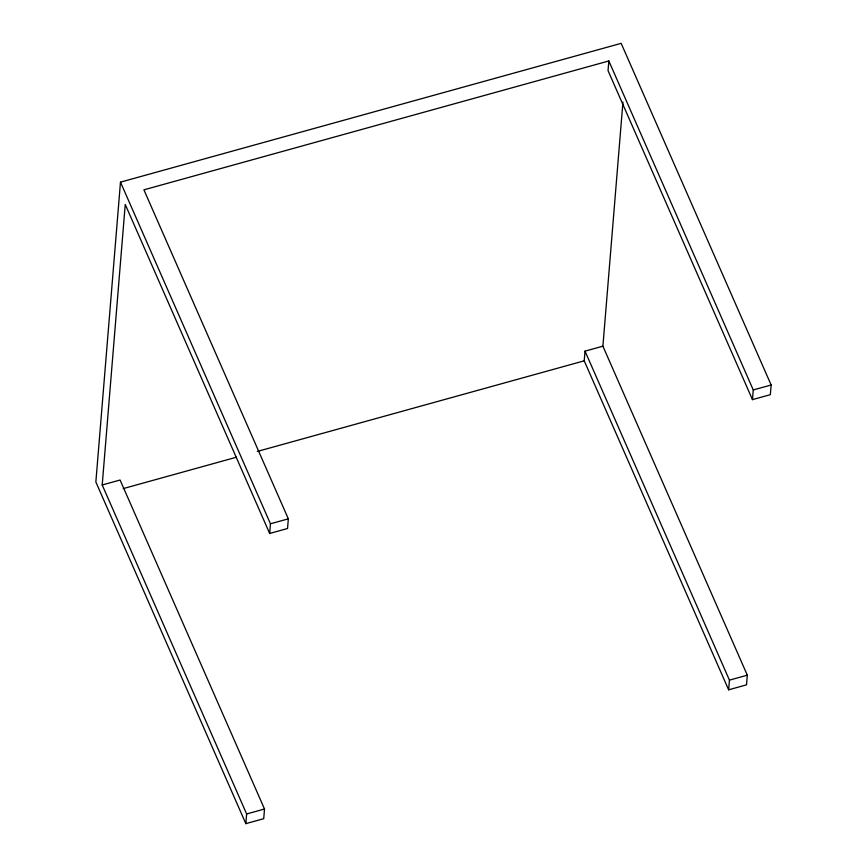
<?xml version="1.0" encoding="UTF-8"?>
<svg xmlns="http://www.w3.org/2000/svg" width="867" height="867" viewBox="0 0 867 867"><rect width="100%" height="100%" fill="white"/><g stroke="black" fill="none" stroke-linecap="round" stroke-linejoin="round"><path stroke-width="1.3" d="M102.208 484.978L125.238 204.471L269.659 533.465L287.541 528.502L288.332 518.834L143.911 189.84L608.84 60.961L608.038 70.628L752.458 399.633L770.34 394.669L771.142 385.002L621.162 43.35L120.48 182.146L95.858 481.998L245.838 823.65L263.72 818.697L264.511 809.019L120.09 480.025L102.208 484.978L246.629 813.972L245.838 823.65M269.659 533.465L270.45 523.787L120.48 182.146M602.901 346.193L747.311 675.187L746.52 684.854L728.638 689.818L584.217 360.824L585.019 351.146L602.901 346.193L622.939 102.089M728.638 689.818L729.44 680.14L585.019 351.146M752.458 399.633L753.26 389.955L608.84 60.961M123.212 488.609L236.507 457.202M257.347 451.436L584.217 360.824M270.45 523.787L288.332 518.834M753.26 389.955L771.142 385.002M246.629 813.972L264.511 809.019M729.44 680.14L747.311 675.187"/></g></svg>
